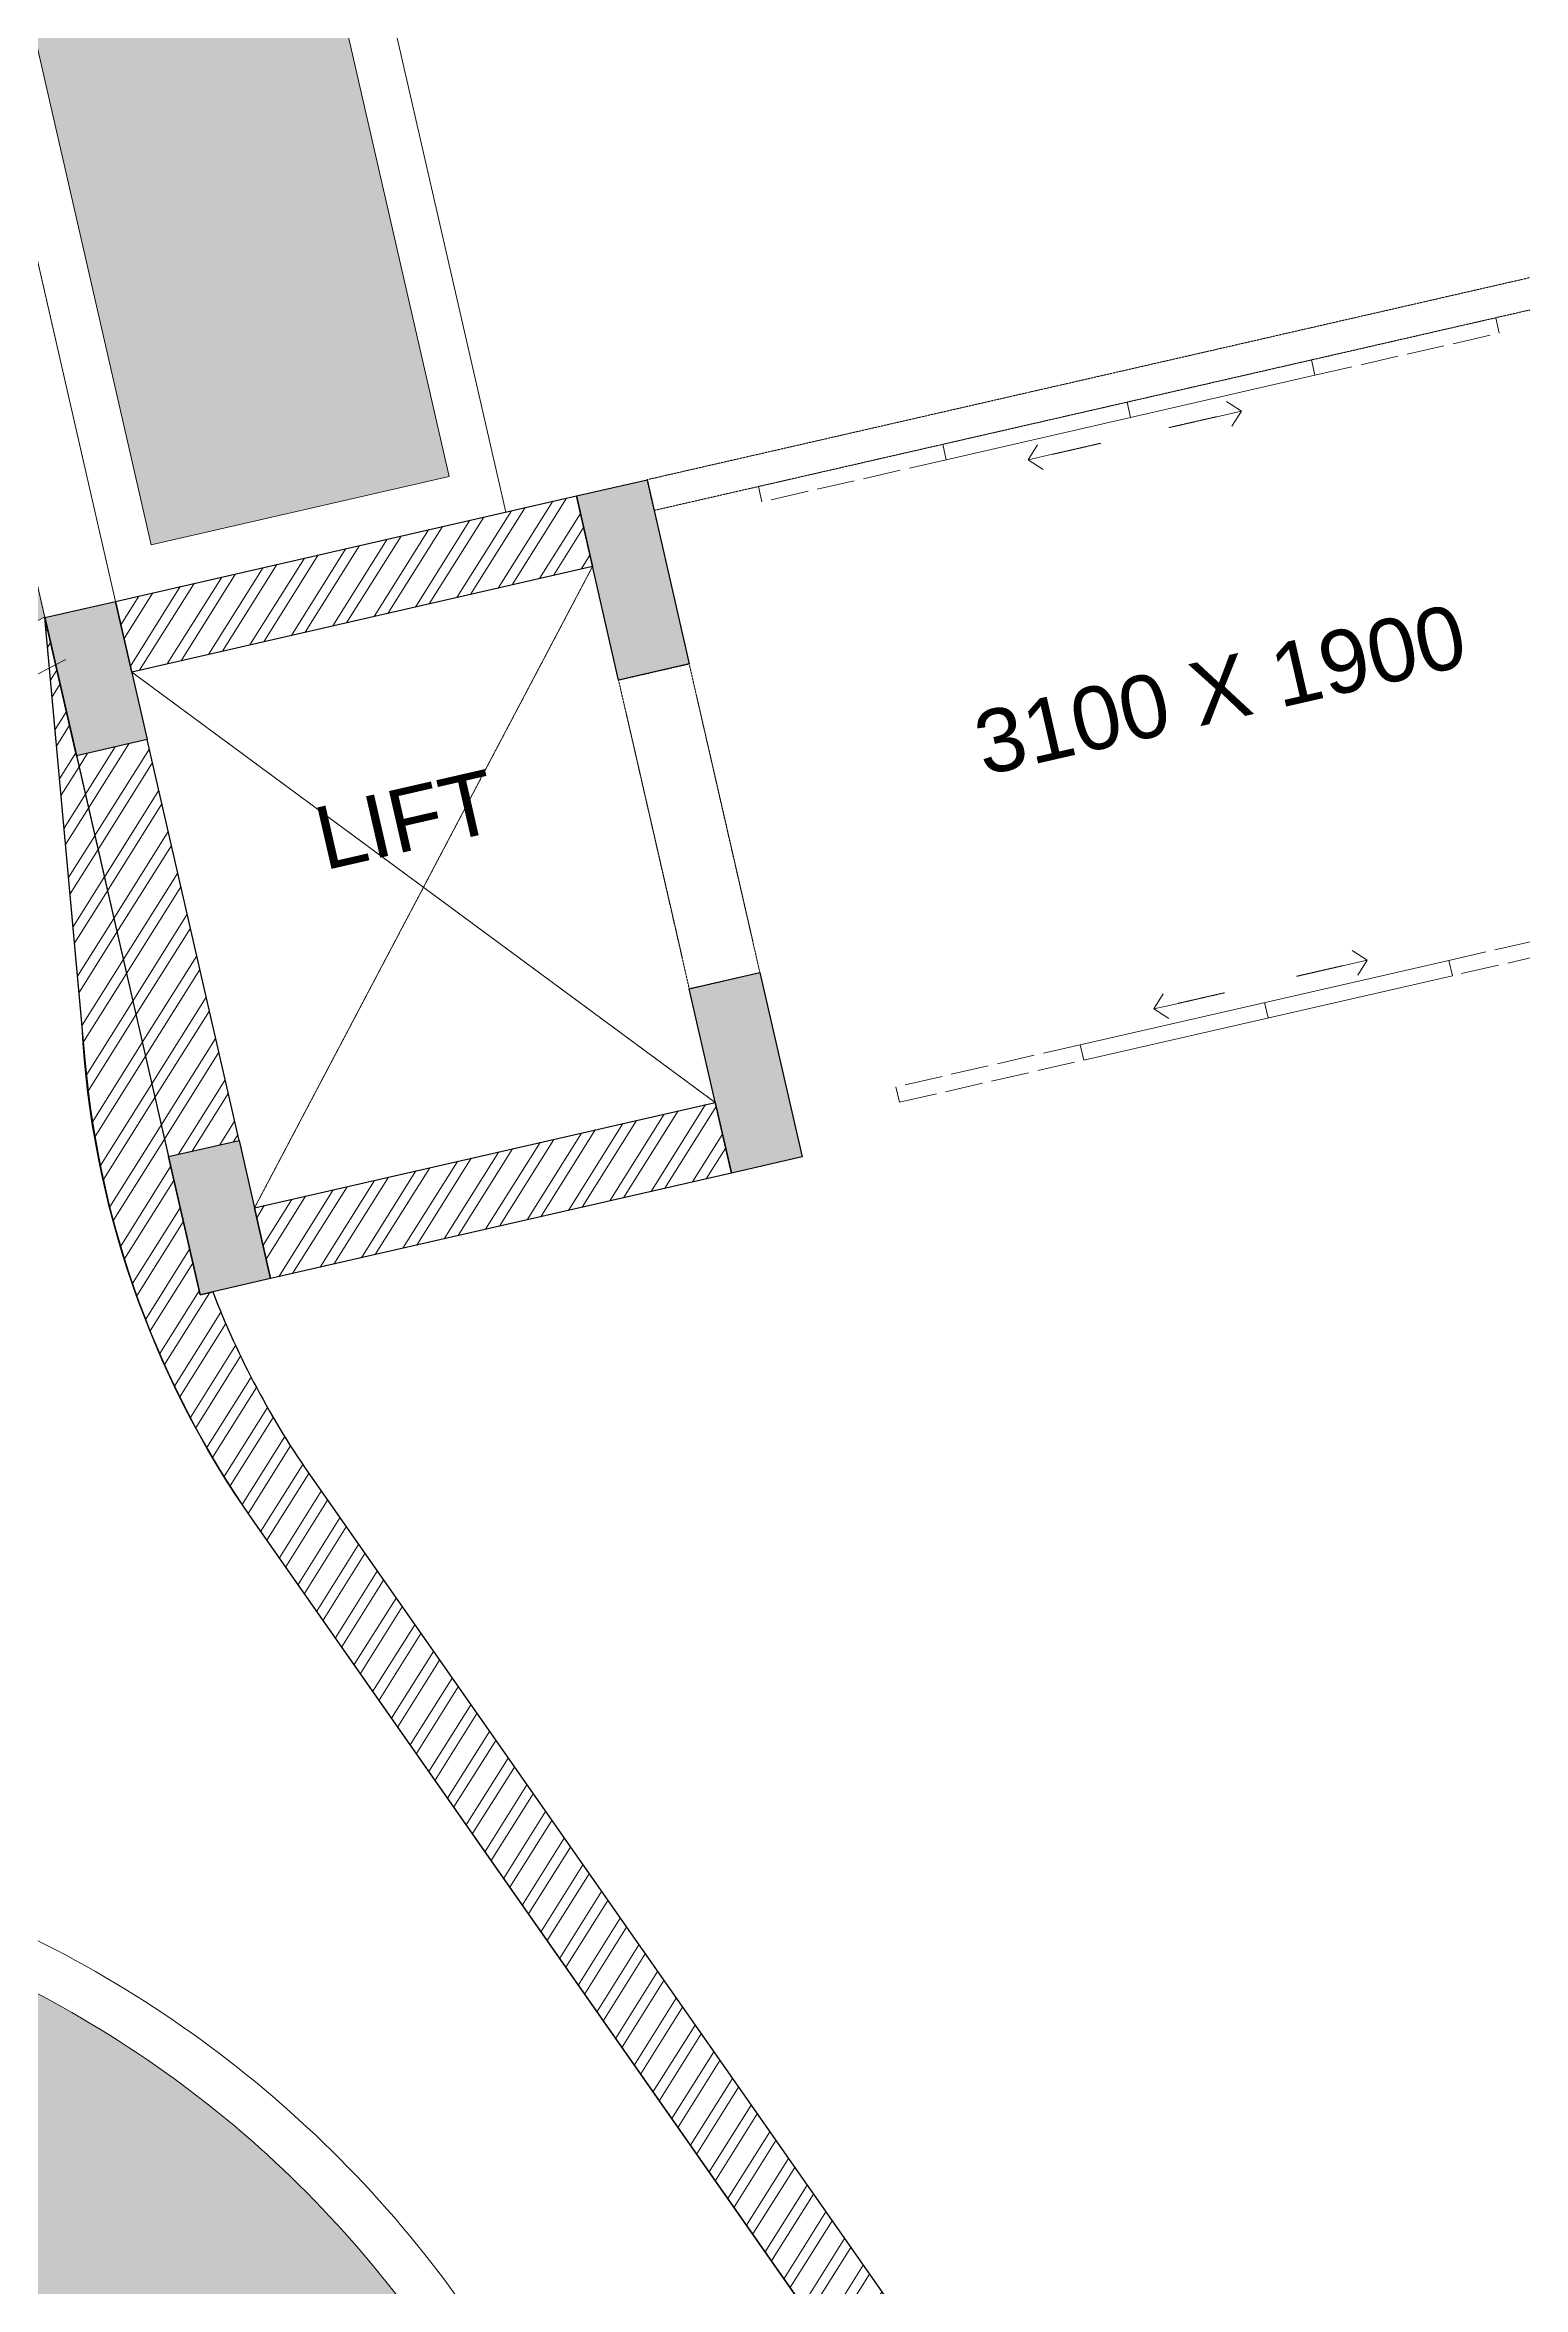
# Model space of a CAD drawing. Header units: millimetres. Extents: x 1667 to 847943, y 724 to 1832625.
# Drawn here: x 598032 to 602723, y 707451 to 714568 of the extents above; entities that cross this region are included whole.
import ezdxf
from ezdxf import colors
from ezdxf.entities.mleader import LeaderData, LeaderLine
from ezdxf.math import Vec2, Vec3

# ---------------------------------------------------------------- set-up
doc = ezdxf.new("R2010")
doc.units = ezdxf.units.MM
for name, pattern in [('2026-02-28_GF-SF BWP SET_MAIN BLOCK_SASANGIR RESORT$0$ACAD_ISO02W100', [15, 12, -3]), ('2026-02-28_GF-SF BWP SET_MAIN BLOCK_SASANGIR RESORT$0$DASHED', [0.75, 0.5, -0.25]), ('ACAD_ISO02W100', [15, 12, -3]), ('CENTER', [2, 1.25, -0.25, 0.25, -0.25]), ('CONTIN', [0])]:
    doc.linetypes.add(name, pattern=pattern)
for name, color, linetype, lineweight in [('2026-02-28_GF-SF BWP SET_MAIN BLOCK_SASANGIR RESORT$0$BRICK WALL_MOFA', 20, 'Continuous', 25), ('2026-02-28_GF-SF BWP SET_MAIN BLOCK_SASANGIR RESORT$0$CONCRETE_MOFA', 230, 'Continuous', 30), ('2026-02-28_GF-SF BWP SET_MAIN BLOCK_SASANGIR RESORT$0$DOOR DIM', 243, '2026-02-28_GF-SF BWP SET_MAIN BLOCK_SASANGIR RESORT$0$DASHED', 9), ('2026-02-28_GF-SF BWP SET_MAIN BLOCK_SASANGIR RESORT$0$ELEV_09_MOFA', 37, 'Continuous', 9), ('2026-02-28_GF-SF BWP SET_MAIN BLOCK_SASANGIR RESORT$0$HATCH LIGHT_MOFA', 253, 'Continuous', 0), ('2026-02-28_GF-SF BWP SET_MAIN BLOCK_SASANGIR RESORT$0$HATCH_LIGHT_MOFA', 251, 'Continuous', 5), ('2026-02-28_GF-SF BWP SET_MAIN BLOCK_SASANGIR RESORT$0$OVERHEAD LINES_MOFA', 252, '2026-02-28_GF-SF BWP SET_MAIN BLOCK_SASANGIR RESORT$0$ACAD_ISO02W100', 5), ('DIMENSION_MOFA', 66, 'CENTER', 15), ('DOOR_MOFA', 7, 'Continuous', 5), ('FURNITURE_MOFA', 46, 'Continuous', 5), ('HATCH LIGHT_MOFA', 253, 'Continuous', 0), ('L-KERB STONE', 183, 'Continuous', 9), ('OVERHEAD LINES_MOFA', 252, 'ACAD_ISO02W100', 5), ('TEXT_MOFA', 6, 'Continuous', 18)]:
    doc.layers.add(name, color=color, linetype=linetype, lineweight=lineweight)
for name, color, linetype, lineweight, true_color in [('CART TRACK', 7, 'CONTIN', 20, 0xc37a50), ('DECK_MOFA', 7, 'Continuous', 5, 0x5a5148), ('HATCH_LIGHT_MOFA', 7, 'Continuous', 5, 0x5b5b5b), ('TREE 2_MOFA', 7, 'Continuous', 9, 0x66cc00)]:
    doc.layers.add(name, color=color, linetype=linetype, lineweight=lineweight, true_color=true_color)
doc.styles.add('1-100', font='arial.ttf', dxfattribs={"height": 120})
doc.styles.get("Standard").update_dxf_attribs({"font": 'arial.ttf'})
pattern_1 = [(45, (141873.2758816846, -3193.147944625816), (-67.35192090801866, 67.35192090801866), []), (45, (141918.1771816845, -3193.147944625933), (-67.35192090801866, 67.35192090801866), [])]

# ---------------------------------------------------------------- blocks, each defined once
blk = doc.blocks.new('PATHWAY OP1 FF-flat-1')
at = {"layer": 'HATCH LIGHT_MOFA', "true_color": 0x828282, "transparency": 33554521}
h = blk.add_hatch(color=8, dxfattribs=at)
h.dxf.hatch_style = 1
edge = h.paths.add_edge_path()
edge.add_line((-1899640.434858229, -669014.0910535371), (-1869305.637285238, -609207.5722200519))
edge.add_line((-1869305.637285238, -609207.5722200519), (-1869305.722803258, -609207.5722190368))
edge.add_arc((-1856156.782456974, -617203.5261832054), 15389.27912630214, 79.26387092219272, 148.6959505393964, ccw=False)
edge.add_line((-1853289.972344431, -602083.6283063723), (-1848162.627612056, -600909.7731213561))
edge.add_line((-1848162.627612056, -600909.7731213561), (-1849024.194445442, -597146.4893525427))
edge.add_line((-1849024.194445442, -597146.4893525427), (-1840870.36008441, -595279.9570001408))
edge.add_arc((-1834274.165060005, -600109.477891523), 8175.210140436007, 143.7896168006584, 249.5935567873088)
edge.add_arc((-1834207.833164694, -599860.268177426), 8431.94483263293, 249.7615635728001, 260.3176161361385)
edge.add_line((-1835625.97083227, -608172.1018629833), (-1834580.376540599, -612696.1701661805))
edge.add_arc((-1833340.963257761, -615190.7767503774), 2785.535369654361, 116.4198945306601, 178.6349301285377)
edge.add_arc((-1834258.989044007, -615171.9446731667), 1867.323968610221, 178.5415566449286, 247.6841977658155)
edge.add_arc((-1836225.642063399, -620153.3324237033), 3488.489055346341, 32.55224480895788, 68.86894146602123, ccw=False)
edge.add_arc((-1831469.835077658, -617078.7102625795), 2174.788431603065, 213.4125354122934, 298.1672237195739)
edge.add_line((-1830443.233735461, -618995.9463999486), (-1827942.673642907, -618118.835010713))
edge.add_line((-1827942.673642907, -618118.835010713), (-1827876.187911634, -618409.2118214425))
edge.add_line((-1827876.187911634, -618409.2118214425), (-1825615.296469388, -628284.4073497467))
edge.add_line((-1825615.296469388, -628284.4073497467), (-1825615.135638808, -628284.3705254707))
edge.add_line((-1825615.135638808, -628284.3705254707), (-1825615.23254985, -628284.6865395927))
edge.add_line((-1825615.23254985, -628284.6865395927), (-1838418.54192898, -631218.9895121155))
edge.add_arc((-1856536.143461901, -629606.6679649047), 18189.2019087507, 354.9145308269317, 384.1182883242308)
edge.add_arc((-1880873.707685022, -638893.6892298512), 44221.46015209308, 22.21519058152957, 41.03526536400977)
edge.add_arc((-1858247.939464597, -621160.9085507477), 15583.01903293303, 46.47928560593273, 54.66810156072621)
edge.add_line((-1849236.094036323, -608448.0361704535), (-1849211.644913446, -608426.6289843507))
edge.add_line((-1849211.644913446, -608426.6289843507), (-1849433.895873315, -608310.1063286397))
edge.add_arc((-1858247.939465875, -621160.9085524518), 15583.01903506146, 55.55474907475714, 71.85858724714004)
edge.add_arc((-1855808.207670377, -617171.512781521), 11084.66670765014, 77.4306943794104, 151.0056918259092)
edge.add_line((-1865503.609426543, -611798.5228498145), (-1865503.609630311, -611798.5232505412))
edge.add_arc((-24526251.58258948, 10872382.23699694), 25404643.40289018, 332.9763930947627, 333.124684308175, ccw=False)
edge.add_line((-1895302.48558064, -670409.8600914534), (-1906925.754889338, -731257.6565472616))
edge.add_line((-1906925.754889338, -731257.6565472616), (-1911229.650287567, -729672.0620676205))
edge.add_line((-1911229.650287567, -729672.0620676205), (-1899640.434858229, -669014.0910535371))
at = {"layer": 'CART TRACK', "transparency": 33554495}
blk.add_line((-1834580.420531819, -612695.9528228398), (-1835762.42115848, -607581.6827737088), dxfattribs=at)
blk = doc.blocks.new('_Open90')
at = {"color": 0, "linetype": 'ByBlock', "lineweight": -2}
for p, q in [((0, 0), (-1, 0)), ((-0.5, 0.5), (0, 0)), ((0, 0), (-0.5, -0.5))]:
    blk.add_line(p, q, dxfattribs=at)
blk = doc.blocks.new('2026-02-28_GF-SF BWP SET_MAIN BLOCK_SASANGIR RESORT$0$zw$2C75-flat-1')
at = {"layer": '2026-02-28_GF-SF BWP SET_MAIN BLOCK_SASANGIR RESORT$0$HATCH_LIGHT_MOFA'}
h = blk.add_hatch(color=256, dxfattribs=at)
h.dxf.hatch_style = 1
h.paths.add_polyline_path([(-143916.436607972, -8430.000000000233), (-143916.436607972, -9700.000000000233), (-144146.436608026, -9700.000000000233), (-144146.436608026, -8199.99999999837), (-142646.436607972, -8199.99999999837), (-142646.436607972, -8430.000000000233)])
h.paths.add_polyline_path([(-123816.436607972, -25320.00000000023), (-123586.436607972, -25320.00000000023), (-123586.436607972, -28545.00000000023), (-123816.436607972, -28545.00000000023)])
h.paths.add_polyline_path([(-132186.436607972, -25320.00000000047), (-131956.4366080265, -25320.00000000047), (-131956.4366080265, -28545.00000000047), (-132186.436607972, -28545.00000000047)])
h.paths.add_polyline_path([(-88256.43660797202, -8200.000000000233), (-88026.4366080265, -8200.000000000233), (-88026.4366080265, -10660.00000000023), (-88256.43660797202, -10660.00000000023)])
h.paths.add_polyline_path([(-106256.436607972, -14590), (-105805.877672724, -14590), (-105805.877672724, -15340), (-106256.436607972, -15340)])
h.paths.add_polyline_path([(-106256.436607972, -8199.999999998137), (-105806.436607972, -8199.999999998137), (-105806.436607972, -8950.000000000233), (-106256.436608026, -8950.000000000233)])
h.paths.add_polyline_path([(-119482.5785526696, -8200.000000000233), (-119032.5785526696, -8200.000000000233), (-119032.5785526696, -8950.000000000466), (-119482.5785526696, -8950.000000000466)])
h.paths.add_polyline_path([(-106256.436608026, -25810.00000005937), (-106256.436607972, -26560.00000005937), (-105806.436607972, -26560.00000005937), (-105806.436607972, -25810.00000011572)])
h.paths.add_polyline_path([(-96696.43660797202, -8200.000000000233), (-97146.43660797202, -8200.000000000233), (-97146.43660797202, -8950.000000002328), (-96696.43660797202, -8949.99999999837)])
h.paths.add_polyline_path([(-96696.43660797202, -26560.00000000489), (-97146.43660797202, -26560.00000000489), (-97146.43660797202, -25810.00000006123), (-96696.43660802557, -25810.00000006123)])
h.paths.add_polyline_path([(-129886.436607972, -8200.000000000233), (-129436.436607972, -8200.000000000233), (-129436.436607972, -8950.000000000233), (-129886.436607972, -8950.000000000233)])
h.paths.add_polyline_path([(-139106.436607972, -15020.00000000023), (-138656.4366079706, -15020.00000000023), (-138656.4366079706, -15770.00000000023), (-139106.436607972, -15770.00000000023)])
h.paths.add_polyline_path([(-123816.436607972, -8199.999999998137), (-123366.436607972, -8199.999999998137), (-123366.436607972, -8950.000000000466), (-123816.436607972, -8950.000000000466)])
h.paths.add_polyline_path([(-114926.4366080263, -8200.000000000233), (-114476.436607972, -8200.000000000233), (-114476.436607972, -8950.00000000035), (-114926.4366080263, -8950.00000000035)])
h.paths.add_polyline_path([(-138886.4366080265, -8199.999999998137), (-138436.436607972, -8199.999999998137), (-138436.436607972, -8950.000000000233), (-138886.4366080265, -8950.000000000233)])
h.paths.add_polyline_path([(-114476.4366080291, -26560.00000000303), (-114926.4366080291, -26560.00000000303), (-114926.4366080291, -25810.00000005937), (-114476.436608026, -25810.00000005937)])
h.paths.add_polyline_path([(-129886.436607972, -19874.99999999814), (-129436.436607972, -19874.99999999814), (-129436.436607972, -20625.00000000023), (-129886.436607972, -20625.00000000023)])
h.paths.add_polyline_path([(-138886.436608027, -27795.00000000023), (-138436.436607972, -27795.00000000023), (-138436.436607972, -28545.00000000023), (-138886.436608027, -28545.00000000023)])
h.paths.add_polyline_path([(-123816.436607972, -19874.99999999814), (-123366.436607972, -19874.99999999814), (-123366.436607972, -20625.00000000023), (-123816.436607972, -20625.00000000023)])
h.paths.add_polyline_path([(-139106.436607972, -19575.00000000023), (-138656.436607972, -19575.00000000023), (-138656.436607972, -20324.99999997101), (-139106.436607972, -20324.99999997101)])
h.paths.add_polyline_path([(-114926.436607972, -19874.99999999814), (-114476.436608026, -19874.99999999814), (-114476.436608026, -20625.00000000023), (-114926.436607972, -20625.00000000023)])
h.paths.add_polyline_path([(-106256.436608026, -19875.00000000023), (-105806.436607972, -19875.00000000023), (-105806.436607972, -20625.00000000023), (-106256.436608026, -20625.00000000023)])
h.paths.add_polyline_path([(-97146.43660797179, -14590), (-96696.43660797202, -14590), (-96696.43660797202, -15340), (-97146.43660797179, -15340)])
h.paths.add_polyline_path([(-114926.4366079718, -14590), (-114476.436608026, -14590), (-114476.436608026, -15340), (-114926.4366079718, -15340)])
h.paths.add_polyline_path([(-97146.31498847017, -19874.99999999814), (-96696.43660802604, -19874.99999999814), (-96696.43660802604, -20625.00000000023), (-97146.31498847017, -20625.00000000023)])
h.paths.add_polyline_path([(-88256.46990249143, -14590.00000000023), (-87881.43660797202, -14590.00000000023), (-87881.43660797202, -15340.00000000023), (-88256.46990249143, -15340.00000000023)])
h.paths.add_polyline_path([(-88256.43660797202, -25810.00000005984), (-87881.43660797202, -25810.00000005984), (-87881.43660797202, -26560.00000005774), (-88256.43660797202, -26560.00000005774)])
h.paths.add_polyline_path([(-88256.4366080265, -19875.00000000023), (-87881.43660797202, -19875.00000000023), (-87881.43660797202, -20625.00000000023), (-88256.4366080265, -20625.00000000023)])
h.paths.add_polyline_path([(-132886.436607972, -8199.999999998137), (-132586.436607972, -8199.999999998137), (-132586.436607972, -8950.000000000233), (-132886.436607972, -8950.000000000233)])
h.paths.add_polyline_path([(-135436.436607972, -8200.000000000233), (-135136.436607972, -8200.000000000233), (-135136.436607972, -8950.000000000233), (-135436.436607972, -8950.000000000233)])
h.paths.add_polyline_path([(-139256.4366080263, -13564.99999999814), (-138656.4366079706, -13564.99999999814), (-138656.4366079706, -13865.00000000023), (-139256.4366080263, -13865.00000000023)])
h.paths.add_polyline_path([(-85856.4366080265, -9910.000000000233), (-85626.43660797202, -9910.000000000233), (-85626.43660797202, -10660.00000000023), (-85856.4366080265, -10660.00000000023)])
h.paths.add_polyline_path([(-85856.43660797202, -8199.999999998137), (-85626.4366080265, -8199.999999998137), (-85626.4366080265, -8950.000000000233), (-85856.43660797202, -8950.000000000233)])
h.paths.add_polyline_path([(-83456.43660797342, -23101.89566391986), (-83226.43660797342, -23101.89566391986), (-83226.43660797342, -23701.89566391986), (-83456.43660797342, -23701.89566391986)])
h.paths.add_polyline_path([(-83456.43660797202, -8199.999999998137), (-83226.43660845445, -8199.999999998137), (-83226.43660845445, -8800.000000000233), (-83456.43660797202, -8800.000000000233)])
h.paths.add_polyline_path([(-83456.43660797202, -25960.00000000023), (-83226.43660797202, -25960.00000000023), (-83226.43660797202, -26560.00000005774), (-83456.43660797202, -26560.00000005774)])
h.paths.add_polyline_path([(-83456.4366080265, -19875.00000000023), (-83226.43660845445, -19875.00000000023), (-83226.43660845445, -20475.00000000023), (-83456.4366080265, -20475.00000000023)])
h.paths.add_polyline_path([(-130036.4366079727, -30530), (-129436.436608027, -30530), (-129436.436608027, -30760), (-130036.4366079727, -30760)])
h.paths.add_polyline_path([(-124186.436608027, -30530.00000005774), (-123586.4366079727, -30530.00000005774), (-123586.4366079727, -30759.99999999837), (-124186.436608027, -30759.99999999837)])
h.paths.add_polyline_path([(-132186.4366080265, -30530), (-131586.4366079727, -30530), (-131586.4366079727, -30759.99999999814), (-132186.4366080265, -30759.99999999814)])
h.paths.add_polyline_path([(-138886.436608027, -23689.80002996512), (-138656.4366079727, -23689.80002996512), (-138656.4366079727, -24289.80002996512), (-138886.436608027, -24289.80002996512)])
h.paths.add_polyline_path([(-83456.43660797202, -10060.00000000023), (-83226.43660845445, -10060.00000000023), (-83226.43660845445, -10660.01989858388), (-83456.43660797202, -10660.01989858388)])
h.paths.add_polyline_path([(-129666.4366080263, -27945.00000000023), (-129436.436607972, -27945.00000000023), (-129436.436607972, -28545.00000000023), (-129666.4366080263, -28545.00000000023)])
h.paths.add_polyline_path([(-126336.4366079727, -30530), (-125736.436608027, -30530), (-125736.436608027, -30760), (-126336.4366079727, -30760)])
h.paths.add_polyline_path([(-83456.43660797202, -14739.99999999814), (-83226.43660797202, -14739.99999999814), (-83226.43660797202, -15340.00000000023), (-83456.43660797202, -15340.00000000023)])
h.paths.add_polyline_path([(-88256.4366080265, -23101.89566391986), (-88026.43660797342, -23101.89566391986), (-88026.43660797342, -23701.89566391986), (-88256.4366080265, -23701.89566391986)])
h.paths.add_polyline_path([(-142416.436607972, -13564.99999999814), (-142186.436607972, -13564.99999999814), (-142186.436607972, -14165.00000000023), (-142416.436607972, -14165.00000000023)])
h.paths.add_polyline_path([(-142416.4366080265, -15170.00000000023), (-142186.4366080263, -15170.00000000023), (-142186.4366080263, -15770.00000000023), (-142416.4366080265, -15770.00000000023)])
h.paths.add_polyline_path([(-126336.436608027, -27944.99999999767), (-125736.4366079727, -27944.99999999767), (-125736.4366079727, -28174.99999999953), (-126336.436608027, -28174.99999999953)])
h.paths.add_polyline_path([(-144146.5615598271, -13565.00000000023), (-143916.4366080265, -13565.00000000023), (-143916.4366080265, -14015.00000000023), (-144146.5615598271, -14015.00000000023)])
h.paths.add_polyline_path([(-144146.4366080265, -15320.00000000023), (-143916.436607972, -15320.00000000023), (-143916.436607972, -15770.00000000023), (-144146.4366080265, -15770.00000000023)])
h.paths.add_polyline_path([(-135136.4365908203, -14739.99999999814), (-135436.4365908206, -14739.99999999814), (-135436.4365908206, -15339.99999999814), (-135136.4365908203, -15339.99999999814)])
h.paths.add_polyline_path([(-132886.436608026, -14739.99999999814), (-132586.4366080258, -14739.99999999814), (-132586.4366080258, -15339.99999999814), (-132886.436608026, -15339.99999999814)])
h.paths.add_polyline_path([(-123816.436608026, -15339.99999999837), (-123586.436607972, -15339.99999999837), (-123586.436607972, -14589.99999999825), (-123816.436608026, -14589.99999999825)])
h.paths.add_polyline_path([(-129666.5106198778, -14589.99999998626), (-129436.436608026, -14589.99999998626), (-129436.436608026, -15339.99999999837), (-129666.5106198778, -15339.99999999837)])
at = {"layer": '2026-02-28_GF-SF BWP SET_MAIN BLOCK_SASANGIR RESORT$0$CONCRETE_MOFA'}
for points in [[(-144146.5615598271, -13565.00000000023), (-143916.4366080265, -13565.00000000023), (-143916.4366080265, -14015.00000000023), (-144146.5615598271, -14015.00000000023)], [(-142416.436607972, -13564.99999999814), (-142186.436607972, -13564.99999999814), (-142186.436607972, -14165.00000000023), (-142416.436607972, -14165.00000000023)], [(-142416.4366080265, -15170.00000000023), (-142186.4366080263, -15170.00000000023), (-142186.4366080263, -15770.00000000023), (-142416.4366080265, -15770.00000000023)], [(-144146.4366080265, -15320.00000000023), (-143916.436607972, -15320.00000000023), (-143916.436607972, -15770.00000000023), (-144146.4366080265, -15770.00000000023)]]:
    blk.add_lwpolyline(points, close=True, dxfattribs=at)
blk = doc.blocks.new('ff')
at = {"layer": '2026-02-28_GF-SF BWP SET_MAIN BLOCK_SASANGIR RESORT$0$HATCH LIGHT_MOFA'}
h = blk.add_hatch(dxfattribs=at)
h.set_pattern_fill('ANSI32', color=256, scale=9.999999999999995, angle=360)
h.set_pattern_definition(pattern_1)
edge = h.paths.add_edge_path()
edge.add_arc((2783.086308283499, -7174.481082219398), 2770.000000411332, 188.2091277733728, 202.0974563525049)
edge.add_line((216.5557370332535, -8216.508351111203), (1590.693064968568, -11601.07509372791))
edge.add_arc((2489.44367387169, -11236.18148869218), 970.0000000002834, 562.0971994004574, 636.570431745114)
edge.add_line((2600.435430997168, -12199.81047842267), (5040.0000000539, -11918.81897544151))
edge.add_line((5040.0000000539, -11918.81897544127), (5040.0000000539, -12124.99999997264))
edge.add_line((5040.0000000539, -12124.99999997288), (5259.998207680532, -12124.99999997288))
edge.add_line((5259.998207680299, -12124.99999997276), (2626.753064141724, -12428.29982650164))
edge.add_arc((2489.443673883099, -11236.18148869032), 1199.999999999778, 202.0971994005957, 276.5704317451316, ccw=False)
edge.add_line((1377.587250499055, -11687.5962578099), (3.450310570653073, -8303.030470898258))
edge.add_arc((2783.086308413651, -7174.481082199956), 3000.000000539283, 172.3226251042626, 202.0974563519133, ccw=False)
edge.add_line((-190.0217858967371, -6773.696523138788), (-4.65433913632296e-10, -5364.073080036324))
edge.add_line((-4.656612873077393e-10, -5364.073080036673), (-9.316067917097826e-10, -7570.000000001979))
edge.add_line((-9.313225746154785e-10, -7570.000000001979), (41.469123470597, -7569.99999986717))
h.paths.add_polyline_path([(-0.03203892346937209, -7120.000000002095), (230, -7120.000000002095), (229.9999999995343, -5815.000000002212), (-0.1249518011463806, -5815.000000002561)], flags=16)
h = blk.add_hatch(dxfattribs=at)
h.set_pattern_fill('ANSI32', color=256, scale=9.999999999999995, angle=360)
h.set_pattern_definition(pattern_1)
h.paths.add_polyline_path([(1729.999999999534, -5595.000000000349), (229.9999999995343, -5595.000000000349), (229.9999999994179, -5365.000000000349), (1729.999999999534, -5365.000000000349)], flags=17)
h = blk.add_hatch(dxfattribs=at)
h.set_pattern_fill('ANSI32', color=256, scale=9.999999999999995, angle=360)
h.set_pattern_definition(pattern_1)
h.paths.add_polyline_path([(1729.999999999418, -7570.000000000116), (229.9999999995343, -7570.000000000116), (229.9999999997672, -7340.000000000116), (1729.999999999069, -7340.000000000116)], flags=17)
at = {"layer": 'TREE 2_MOFA', "transparency": 33554559}
h = blk.add_hatch(color=256, dxfattribs=at)
h.dxf.hatch_style = 1
h.paths.add_polyline_path([(5809.999349737773, -99.99999976425897), (8609.999349737773, -99.99999976437539), (8609.999349737773, -650.0000000067521), (5809.999349737773, -650.0000000073342)])
h.paths.add_polyline_path([(11659.99934973777, -99.99999999965075), (14159.99934973812, -99.99999999988358), (14159.99934973789, -650.0000000016298), (11659.99934973777, -650.0000000017462)])
h.paths.add_polyline_path([(1349.999349737773, -380.0000000022119), (379.9993496832903, -380.0000000022119), (379.999349683756, -5215.000000000233), (1349.999349737773, -5215.000000000233)])
h.paths.add_polyline_path([(9109.999349737773, -100.0000000022119), (11159.99934973777, -100.0000000022119), (11159.99934973812, -650.0000000069849), (9109.999349737773, -650.0000000071013)])
at = {"layer": '2026-02-28_GF-SF BWP SET_MAIN BLOCK_SASANGIR RESORT$0$BRICK WALL_MOFA'}
blk.add_lwpolyline([(41.46912347106263, -7569.999999867054, 0.06067355342453079), (216.5557370332535, -8216.508351111203), (1590.693064968335, -11601.07509372814, 0.3368929458449012), (2600.435430997168, -12199.81047842267), (5040.0000000539, -11918.81897544127), (5040.0000000539, -12124.99999997288), (5259.998207680299, -12124.99999997276), (2626.753064141725, -12428.29982650187, -0.3368929458441801), (1377.587250499055, -11687.5962578099), (3.450310570653528, -8303.030470898026, -0.130653113720757), (-190.0217858967371, -6773.696523138788), (-4.656612873077393e-10, -5364.073080036673), (-9.313225746154785e-10, -7570.000000001979), (41.46912347106263, -7569.999999867054)], format="xyb", dxfattribs=at)
for points in [[(1729.999999999534, -5595.000000000349), (229.9999999995343, -5595.000000000349), (229.9999999994179, -5365.000000000349), (1729.999999999534, -5365.000000000349)], [(-0.03203892346937209, -7120.000000002095), (230, -7120.000000002095), (229.9999999995343, -5815.000000002212), (-0.1249518011463806, -5815.000000002561)], [(1729.999999999418, -7570.000000000116), (229.9999999995343, -7570.000000000116), (229.9999999997672, -7340.000000000116), (1729.999999999069, -7340.000000000116)]]:
    blk.add_lwpolyline(points, close=True, dxfattribs=at)
at = {"layer": '2026-02-28_GF-SF BWP SET_MAIN BLOCK_SASANGIR RESORT$0$DOOR DIM', "ltscale": 0.5}
for points in [[(4889.999999999767, -5364.999999999651), (1960.000000053667, -5364.999999999884), (1960.000000054017, -5464.999999999884), (4889.999999999767, -5464.999999999884)], [(1730.000000053551, -5965.000000001746), (1959.999999999767, -5965.000000001979), (1959.999999999185, -6970.000000001979), (1730.000000053551, -6970.000000001746)]]:
    blk.add_lwpolyline(points, close=True, dxfattribs=at)
at = {"layer": '2026-02-28_GF-SF BWP SET_MAIN BLOCK_SASANGIR RESORT$0$ELEV_09_MOFA'}
blk.add_lwpolyline([(-3.492459654808044e-10, -1500.000000002328), (229.9999999995343, -1500.000000002212), (229.9999999994179, -5365.000000000349), (-4.656612873077393e-10, -5365.000000000466)], close=True, dxfattribs=at)
at = {"layer": '2026-02-28_GF-SF BWP SET_MAIN BLOCK_SASANGIR RESORT$0$OVERHEAD LINES_MOFA', "ltscale": 0.01}
for p, q in [((1729.999999999884, -7340.000000000233), (229.9999999997672, -5595.000000000698)), ((230, -7340.000000000233), (1729.999999999651, -5594.999999999884))]:
    blk.add_line(p, q, dxfattribs=at)
at = {"layer": 'DECK_MOFA'}
blk.add_lwpolyline([(-0.0006503158947452903, -1500.000000002095), (229.999349683756, -1500.000000002095), (229.9993496832903, -5365.000000000582), (-0.0006503161275759339, -5365.000000000466)], close=True, dxfattribs=at)
at = {"layer": 'DOOR_MOFA'}
blk.add_line((2899.999349699588, -7470.000000001513), (4099.999349699588, -7470.000000001979), dxfattribs=at)
for points in [[(3499.999349699938, -5514.999999999884), (2899.999349699938, -5514.999999999767), (2899.999349700054, -5464.999999999767), (3499.999349699938, -5465.000000000233)], [(4099.999349700054, -7420.000000001746), (2899.999349699938, -7420.00000000163), (2899.999349699588, -7470.000000001513)], [(3499.999349699588, -7470.000000001746), (3499.999349699821, -7420.000000001979)], [(4099.999349700054, -7420.000000001746), (4099.999349699588, -7470.000000001979)]]:
    blk.add_lwpolyline(points, dxfattribs=at)
blk.add_lwpolyline([(4099.999349700054, -5464.999999999534), (3499.999349699938, -5465.000000000233), (3499.999349699938, -5514.999999999884), (4099.999349699588, -5514.999999999651)], close=True, dxfattribs=at)
at = {"layer": 'FURNITURE_MOFA'}
for points in [[(1499.999349738238, -230.0000000020955), (229.9993496836396, -230.0000000017462), (229.9993496832903, -5365.000000000582), (1499.999349738006, -5365.000000000466)], [(1349.999349737773, -380.0000000022119), (379.9993496832903, -380.0000000022119), (379.999349683756, -5215.000000000233), (1349.999349737773, -5215.000000000233)]]:
    blk.add_lwpolyline(points, close=True, dxfattribs=at)
at = {"layer": 'HATCH_LIGHT_MOFA', "ltscale": 0.5}
for p, q in [((1729.999349683756, -7340), (229.999349683756, -5595.000000000466)), ((229.9993496842217, -7340.000000000233), (1729.999349684105, -5594.999999999767)), ((1729.999349683407, -6867.5), (1729.999349683523, -6067.500000000233)), ((1959.999349683756, -6867.499999999767), (1959.99934968329, -6067.499999999884))]:
    blk.add_line(p, q, dxfattribs=at)
at = {"layer": 'OVERHEAD LINES_MOFA', "ltscale": 10}
for points in [[(2299.999349700054, -5465), (2899.999349700054, -5464.999999999767), (2899.999349699938, -5514.999999999767), (2299.999349700054, -5515.000000000116)], [(4699.999349626014, -5464.999999999651), (4099.999349626014, -5464.999999999651), (4099.999349625898, -5514.999999999651), (4699.999349625665, -5514.999999999884)], [(2299.999349736841, -7470.00000000163), (2899.999349736609, -7470.000000001513), (2899.999349736725, -7420.000000001746), (2299.999349736841, -7420.00000000163)], [(4699.999349662685, -7470.000000001979), (4099.999349662685, -7470.000000001979), (4099.999349662918, -7420.000000002095), (4699.999349662801, -7420.00000000163)]]:
    blk.add_lwpolyline(points, close=True, dxfattribs=at)
at = {"layer": '2026-02-28_GF-SF BWP SET_MAIN BLOCK_SASANGIR RESORT$0$CONCRETE_MOFA', "rotation": 360}
blk.add_blockref('2026-02-28_GF-SF BWP SET_MAIN BLOCK_SASANGIR RESORT$0$zw$2C75-flat-1', (144146.4366080259, 8199.99999999837), dxfattribs=at)
at = {"layer": 'TEXT_MOFA', "char_height": 200, "attachment_point": 1, "style": '1-100'}
for s, insert, width in [('LIFT', (685.5605716276914, -6145.576640191837), 5188.227426247206), ('\\pxqc;3100 X 1900', (2721.71347464202, -6319.538973013056), 1725.512111205375)]:
    blk.add_mtext(s, dxfattribs=dict(at, insert=insert, width=width))
at = {"layer": 'OVERHEAD LINES_MOFA', "lineweight": 0, "ltscale": 5}
ml = blk.add_multileader_mtext('Standard', dxfattribs=at)
ml.set_content('', color=256)
ml.set_leader_properties()
ml.set_arrow_properties(name='OPEN90')
ml.build(insert=Vec2(0, 0))
ml.multileader.update_dxf_attribs({"arrow_head_size": 80})
ctx = ml.context
ctx.base_point, ctx.arrow_head_size, ctx.plane_origin, ctx.plane_x_axis, ctx.plane_y_axis = Vec3(3389.109155165264, -5573.538979604839), 80, Vec3(3005.065926572657, -5573.538979604957), Vec3(1, 8.570921750106208e-14), Vec3(-8.570921750106208e-14, 1)
notes = []
notes.append((ctx, [(0, (1, 1, 0), (3381.109155165264, -5573.53897960484), (1, 8.570921750106208e-14), 8, [(0, [(3152.612497329013, -5573.538979604724)], 256, [])])]))
ctx.mtext.insert, ctx.mtext.text_direction, ctx.mtext.rotation, ctx.mtext.flow_direction = Vec3(3391.109155165264, -5571.538979604839), Vec3(1, 8.570921750106208e-14), 8.570921750106208e-14, 5
ml = blk.add_multileader_mtext('Standard', dxfattribs=at)
ml.set_content('', color=256)
ml.set_leader_properties()
ml.set_arrow_properties(name='OPEN90')
ml.build(insert=Vec2(0, 0))
ml.multileader.update_dxf_attribs({"arrow_head_size": 80})
ctx = ml.context
ctx.base_point, ctx.arrow_head_size, ctx.plane_origin, ctx.plane_x_axis, ctx.plane_y_axis = Vec3(3606.889544234844, -5573.538979604608), 80, Vec3(3994.932772827568, -5573.538979604491), Vec3(1, 8.570921750106208e-14), Vec3(-8.570921750106208e-14, 1)
ctx.text_align_type = 2
notes.append((ctx, [(0, (1, 1, 0), (3618.889544234844, -5573.538979604607), (-1, -8.570921750106208e-14), 8, [(0, [(3847.386202070629, -5573.538979604491)], 256, [])])]))
ctx.mtext.insert, ctx.mtext.text_direction, ctx.mtext.rotation, ctx.mtext.alignment, ctx.mtext.flow_direction = Vec3(3608.889544234844, -5571.538979604608), Vec3(1, 8.570921750106208e-14), 8.570921750106208e-14, 3, 5
ml = blk.add_multileader_mtext('Standard', dxfattribs=at)
ml.set_content('', color=256)
ml.set_leader_properties()
ml.set_arrow_properties(name='OPEN90')
ml.build(insert=Vec2(0, 0))
ml.multileader.update_dxf_attribs({"dogleg_length": 2, "arrow_head_size": 80})
ctx = ml.context
ctx.base_point, ctx.arrow_head_size, ctx.plane_origin = Vec3(3383.109155166196, -7361.461020397022), 80, Vec3(3005.065926573472, -7361.461020397139)
ctx.text_align_type = 2
notes.append((ctx, [(0, (1, 1, 0), (3381.109155166196, -7361.461020397022), (1, 0), 2, [(0, [(3152.612497330061, -7361.461020397139)], 256, [])])]))
ctx.mtext.insert, ctx.mtext.alignment, ctx.mtext.flow_direction = Vec3(3385.109155166196, -7359.461020397022), 3, 5
ml = blk.add_multileader_mtext('Standard', dxfattribs=at)
ml.set_content('', color=256)
ml.set_leader_properties()
ml.set_arrow_properties(name='OPEN90')
ml.build(insert=Vec2(0, 0))
ml.multileader.update_dxf_attribs({"dogleg_length": 2, "arrow_head_size": 80})
ctx = ml.context
ctx.base_point, ctx.arrow_head_size, ctx.plane_origin = Vec3(3612.889544235193, -7361.461020397139), 80, Vec3(3994.932772827568, -7361.461020397372)
ctx.text_align_type = 2
notes.append((ctx, [(0, (1, 1, 0), (3618.889544235193, -7361.461020397139), (-1, 0), 2, [(0, [(3847.386202071095, -7361.461020397139)], 256, [])])]))
ctx.mtext.insert, ctx.mtext.alignment, ctx.mtext.flow_direction = Vec3(3614.889544235193, -7359.461020397139), 3, 5
for ctx, leaders in notes:
    for number, flags, end, landing, length, lines in leaders:
        leader = LeaderData()
        leader.index, (leader.has_last_leader_line, leader.has_dogleg_vector, leader.attachment_direction) = number, flags
        leader.last_leader_point, leader.dogleg_vector, leader.dogleg_length = Vec3(end), Vec3(landing), length
        for number, points, colour, breaks in lines:
            line = LeaderLine()
            line.index, line.vertices, line.color, line.breaks = number, Vec3.list(points), colors.encode_raw_color(colour), breaks
            leader.lines.append(line)
        ctx.leaders.append(leader)

msp = doc.modelspace()

# ---------------------------------------------------------------- block references
msp.add_blockref('PATHWAY OP1 FF-flat-1', (2432612.793591828, 1325447.618437731))

# ---------------------------------------------------------------- next in the draw order: block references
at = {"layer": 'DIMENSION_MOFA', "rotation": 12.89632932256583}
msp.add_blockref('ff', (596835.1366949072, 717980.2152071405), dxfattribs=at)

# ---------------------------------------------------------------- next in the draw order: linework, layer by layer
msp.add_lwpolyline([(602109.6214539942, 706432.4524120773, -0.3225099156111586), (600785.8707233833, 706894.8932665455), (598690.9946501523, 709887.4056599519, -0.1399547710912481), (598150.3730267303, 711452.2137302655), (598031.7851210239, 712750.5167898315)], format="xyb")
at = {"layer": 'L-KERB STONE'}
for points in [[(598031.6994765054, 712751.4477806236, 0.2781707294821633), (596487.0439643536, 710322.9832898491, 0.3109203863140046), (597643.1136708178, 708548.6055479544, -0.161902583721641), (599341.9273734421, 707148.417590947, 0.2407509690358514), (601158.3960310493, 706183.9471396917, 0.1133559630331933), (602109.6214539942, 706432.4524120773, 0.3056084055729106)], [(598098.5144693849, 712617.1505106344, 0.2781826488098343), (596636.9983704016, 710319.2832227261, 0.3106820240471483), (597698.7177285186, 708687.9289172671, -0.1615114848117641), (599466.940397498, 707231.3985487068, 0.2398692020803921), (601157.3296911793, 706333.9847706055, 0.05423325383071273), (601595.5853587149, 706395.6602521685, 0.05423325383071273)]]:
    msp.add_lwpolyline(points, format="xyb", dxfattribs=at)

doc.saveas('drawing.dxf')
